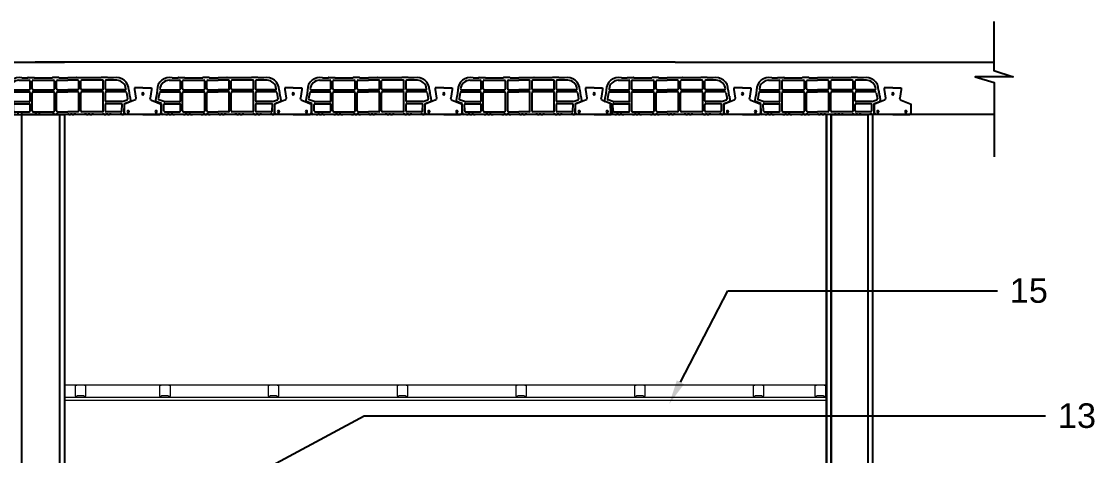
# Model space of a CAD drawing. Header units: metres. Extents: x 198 to 412, y -54 to 17.
# Drawn here: x 262.619 to 266.113, y -23.938 to -22.525 of the extents above; entities that cross this region are included whole.
import ezdxf
from ezdxf import colors
from ezdxf.entities.mleader import LeaderData, LeaderLine
from ezdxf.math import Vec2, Vec3

# ---------------------------------------------------------------- set-up
doc = ezdxf.new("R2010")
doc.units = ezdxf.units.M
doc.header["$LTSCALE"] = 10
for name, color, linetype in [('02', 2, 'Continuous'), ('1_MUROS', 6, 'Continuous'), ('A-MUROS', 6, 'Continuous'), ('A-Revoques', 1, 'Continuous'), ('A-TEXTOS', 2, 'Continuous'), ('Corte t', 2, 'Continuous'), ('Losa rap sapito', 251, 'Continuous'), ('piso', 1, 'Continuous'), ('TM-REVOQUE', 2, 'Continuous')]:
    doc.layers.add(name, color=color, linetype=linetype)
doc.layers.add('A-Cielorraso', color=1, linetype='Continuous', lineweight=5)
doc.styles.add('ARIAL', font='arial.ttf')

# ---------------------------------------------------------------- blocks, each defined once
blk = doc.blocks.new('VIGUETA NUEVA')
at = {"layer": '02'}
for p, q in [((852.3054, 1549.6661), (852.2767, 1549.6661)), ((852.2767, 1549.6661), (852.2767, 1549.6611)), ((852.2767, 1549.6611), (852.2809, 1549.6312)), ((852.3054, 1549.6661), (852.3342, 1549.6661)), ((852.3342, 1549.6611), (852.3299, 1549.6312)), ((852.3342, 1549.6661), (852.3342, 1549.6611)), ((852.2769, 1549.6243), (852.2429, 1549.6111)), ((852.3339, 1549.6243), (852.3679, 1549.6111)), ((852.2429, 1549.5811), (852.2429, 1549.6111)), ((852.2429, 1549.5811), (852.2479, 1549.5761)), ((852.3679, 1549.5811), (852.3629, 1549.5761)), ((852.3679, 1549.5811), (852.3679, 1549.6111)), ((852.3054, 1549.5761), (852.2479, 1549.5761)), ((852.3054, 1549.5761), (852.3629, 1549.5761))]:
    blk.add_line(p, q, dxfattribs=at)
for centre, start, end in [((852.2739, 1549.6307), 294.8533, 4.4381), ((852.3369, 1549.6307), 175.5619, 245.1467)]:
    blk.add_arc(centre, 0.00704, start, end, dxfattribs=at)
blk = doc.blocks.new('VIGUETA NUEVA1')
at = {"layer": 'piso'}
for centre in [(0, -0.02), (-0.0444, -0.0805), (0.0504, -0.0805)]:
    blk.add_circle(centre, 0.00324, dxfattribs=at)
at = {"layer": '1_MUROS'}
blk.add_blockref('VIGUETA NUEVA', (-852.3054, -1549.6661), dxfattribs=at)
blk = doc.blocks.new('Losa rap zapito')
at = {"layer": 'Losa rap sapito'}
for p, q in [((283.7711, -291.7719), (283.8051, -291.7719)), ((283.7813, -291.7641), (283.8003, -291.7641)), ((283.8012, -291.7632), (283.8205, -291.7632)), ((283.808, -291.8006), (283.808, -291.7747)), ((283.8147, -291.8006), (283.8147, -291.7747)), ((283.8176, -291.7719), (283.8844, -291.7719)), ((283.8215, -291.7641), (283.8806, -291.7641)), ((283.9008, -291.7632), (283.8815, -291.7632)), ((283.8873, -291.8006), (283.8873, -291.7747)), ((283.8941, -291.8006), (283.8941, -291.7747)), ((283.897, -291.7719), (283.9304, -291.7719)), ((283.9018, -291.7641), (283.9304, -291.7641)), ((283.959, -291.7641), (283.9304, -291.7641)), ((283.9638, -291.7719), (283.9304, -291.7719)), ((283.9599, -291.7632), (283.9792, -291.7632)), ((283.9667, -291.8006), (283.9667, -291.7747)), ((283.9734, -291.8006), (283.9734, -291.7747)), ((284.0431, -291.7719), (283.9763, -291.7719)), ((284.0393, -291.7641), (283.9802, -291.7641)), ((284.0595, -291.7632), (284.0402, -291.7632)), ((284.046, -291.8006), (284.046, -291.7747)), ((284.0527, -291.8006), (284.0527, -291.7747)), ((284.0896, -291.7719), (284.0556, -291.7719)), ((284.0795, -291.7641), (284.0605, -291.7641)), ((283.7282, -291.8243), (283.7262, -291.8386)), ((283.732, -291.8042), (283.7293, -291.8235)), ((283.7394, -291.8124), (283.7357, -291.8329)), ((283.7422, -291.8103), (283.8051, -291.8103)), ((283.7437, -291.8035), (283.8051, -291.8035)), ((283.7534, -291.8103), (283.8051, -291.8103)), ((283.808, -291.8391), (283.808, -291.8132)), ((283.8147, -291.8721), (283.8147, -291.8132)), ((283.8176, -291.8035), (283.8844, -291.8035)), ((283.8176, -291.8103), (283.8844, -291.8103)), ((283.8873, -291.8721), (283.8873, -291.8132)), ((283.8941, -291.8721), (283.8941, -291.8132)), ((283.897, -291.8035), (283.9304, -291.8035)), ((283.897, -291.8103), (283.9304, -291.8103)), ((283.9638, -291.8035), (283.9304, -291.8035)), ((283.9638, -291.8103), (283.9304, -291.8103)), ((283.9667, -291.8721), (283.9667, -291.8132)), ((283.9734, -291.8721), (283.9734, -291.8132)), ((284.0431, -291.8035), (283.9763, -291.8035)), ((284.0431, -291.8103), (283.9763, -291.8103)), ((284.046, -291.8721), (284.046, -291.8132)), ((284.0527, -291.8391), (284.0527, -291.8132)), ((284.117, -291.8035), (284.0556, -291.8035)), ((284.1186, -291.8103), (284.0556, -291.8103)), ((284.1073, -291.8103), (284.0556, -291.8103)), ((284.1214, -291.8124), (284.125, -291.8329)), ((284.1287, -291.8042), (284.1314, -291.8235)), ((284.1325, -291.8243), (284.1346, -291.8386)), ((283.7459, -291.8484), (283.728, -291.8417)), ((283.7534, -291.842), (283.7376, -291.836)), ((283.7466, -291.8799), (283.7459, -291.8484)), ((283.7534, -291.842), (283.8051, -291.842)), ((283.7542, -291.8721), (283.7536, -291.851)), ((283.7565, -291.8487), (283.8051, -291.8487)), ((283.808, -291.8721), (283.808, -291.8516)), ((284.0527, -291.8721), (284.0527, -291.8516)), ((284.1073, -291.842), (284.0556, -291.842)), ((284.1043, -291.8487), (284.0556, -291.8487)), ((284.1066, -291.8721), (284.1071, -291.851)), ((284.1073, -291.842), (284.1232, -291.836)), ((284.1141, -291.8799), (284.1149, -291.8484)), ((284.1149, -291.8484), (284.1327, -291.8417)), ((283.7541, -291.8836), (283.7504, -291.8836)), ((283.7541, -291.8836), (283.7516, -291.8836)), ((283.7541, -291.8836), (283.7516, -291.8836)), ((283.7541, -291.8836), (283.7541, -291.8827)), ((283.7541, -291.8827), (283.7598, -291.8827)), ((283.7571, -291.8749), (283.8051, -291.8749)), ((283.7598, -291.8836), (283.7598, -291.8827)), ((283.7598, -291.8836), (283.7656, -291.8836)), ((283.7714, -291.8827), (283.7656, -291.8827)), ((283.7656, -291.8836), (283.7656, -291.8827)), ((283.7714, -291.8836), (283.7714, -291.8827)), ((283.7714, -291.8836), (283.7772, -291.8836)), ((283.7772, -291.8836), (283.7772, -291.8827)), ((283.783, -291.8827), (283.7772, -291.8827)), ((283.783, -291.8836), (283.783, -291.8827)), ((283.783, -291.8836), (283.7887, -291.8836)), ((283.7887, -291.8836), (283.7887, -291.8827)), ((283.7887, -291.8827), (283.7945, -291.8827)), ((283.7945, -291.8836), (283.7945, -291.8827)), ((283.8003, -291.8836), (283.7945, -291.8836)), ((283.8003, -291.8827), (283.8061, -291.8827)), ((283.8003, -291.8836), (283.8003, -291.8827)), ((283.8061, -291.8836), (283.8061, -291.8827)), ((283.8119, -291.8836), (283.8061, -291.8836)), ((283.8119, -291.8827), (283.8176, -291.8827)), ((283.8119, -291.8836), (283.8119, -291.8827)), ((283.8119, -291.8827), (283.8176, -291.8827)), ((283.8176, -291.8749), (283.8844, -291.8749)), ((283.8176, -291.8836), (283.8176, -291.8827)), ((283.8176, -291.8836), (283.8234, -291.8836)), ((283.8292, -291.8827), (283.8234, -291.8827)), ((283.8234, -291.8836), (283.8234, -291.8827)), ((283.8292, -291.8836), (283.8292, -291.8827)), ((283.8292, -291.8836), (283.835, -291.8836)), ((283.835, -291.8836), (283.835, -291.8827)), ((283.8408, -291.8827), (283.835, -291.8827)), ((283.8408, -291.8836), (283.8408, -291.8827)), ((283.8408, -291.8836), (283.8465, -291.8836)), ((283.8465, -291.8836), (283.8465, -291.8827)), ((283.8465, -291.8827), (283.8523, -291.8827)), ((283.8523, -291.8836), (283.8523, -291.8827)), ((283.8581, -291.8836), (283.8523, -291.8836)), ((283.8581, -291.8827), (283.8639, -291.8827)), ((283.8581, -291.8836), (283.8581, -291.8827)), ((283.8639, -291.8836), (283.8639, -291.8827)), ((283.8697, -291.8836), (283.8639, -291.8836)), ((283.8697, -291.8827), (283.8755, -291.8827)), ((283.8697, -291.8836), (283.8697, -291.8827)), ((283.8697, -291.8827), (283.8755, -291.8827)), ((283.8755, -291.8836), (283.8755, -291.8827)), ((283.8755, -291.8836), (283.8812, -291.8836)), ((283.887, -291.8827), (283.8812, -291.8827)), ((283.8812, -291.8836), (283.8812, -291.8827)), ((283.887, -291.8836), (283.887, -291.8827)), ((283.887, -291.8836), (283.8928, -291.8836)), ((283.8928, -291.8836), (283.8928, -291.8827)), ((283.8986, -291.8827), (283.8928, -291.8827)), ((283.897, -291.8749), (283.9304, -291.8749)), ((283.8986, -291.8836), (283.8986, -291.8827)), ((283.8986, -291.8836), (283.9044, -291.8836)), ((283.9044, -291.8836), (283.9044, -291.8827)), ((283.9044, -291.8827), (283.9101, -291.8827)), ((283.9101, -291.8836), (283.9101, -291.8827)), ((283.9159, -291.8836), (283.9101, -291.8836)), ((283.9159, -291.8827), (283.9217, -291.8827)), ((283.9159, -291.8836), (283.9159, -291.8827)), ((283.9217, -291.8836), (283.9217, -291.8827)), ((283.9275, -291.8836), (283.9217, -291.8836)), ((283.9275, -291.8836), (283.9275, -291.8827)), ((283.9275, -291.8827), (283.9304, -291.8827)), ((283.9638, -291.8749), (283.9304, -291.8749)), ((283.9333, -291.8827), (283.9304, -291.8827)), ((283.9333, -291.8836), (283.9333, -291.8827)), ((283.9333, -291.8836), (283.939, -291.8836)), ((283.9448, -291.8827), (283.939, -291.8827)), ((283.939, -291.8836), (283.939, -291.8827)), ((283.9448, -291.8836), (283.9448, -291.8827)), ((283.9448, -291.8836), (283.9506, -291.8836)), ((283.9506, -291.8836), (283.9506, -291.8827)), ((283.9564, -291.8827), (283.9506, -291.8827)), ((283.9564, -291.8836), (283.9564, -291.8827)), ((283.9622, -291.8836), (283.9564, -291.8836)), ((283.9622, -291.8836), (283.9622, -291.8827)), ((283.9622, -291.8827), (283.9679, -291.8827)), ((283.9679, -291.8836), (283.9679, -291.8827)), ((283.9737, -291.8836), (283.9679, -291.8836)), ((283.9737, -291.8827), (283.9795, -291.8827)), ((283.9737, -291.8836), (283.9737, -291.8827)), ((284.0431, -291.8749), (283.9763, -291.8749)), ((283.9795, -291.8836), (283.9795, -291.8827)), ((283.9853, -291.8836), (283.9795, -291.8836)), ((283.9911, -291.8827), (283.9853, -291.8827)), ((283.9853, -291.8836), (283.9853, -291.8827)), ((283.9911, -291.8827), (283.9853, -291.8827)), ((283.9911, -291.8836), (283.9911, -291.8827)), ((283.9911, -291.8836), (283.9968, -291.8836)), ((284.0026, -291.8827), (283.9968, -291.8827)), ((283.9968, -291.8836), (283.9968, -291.8827)), ((284.0026, -291.8836), (284.0026, -291.8827)), ((284.0026, -291.8836), (284.0084, -291.8836)), ((284.0084, -291.8836), (284.0084, -291.8827)), ((284.0142, -291.8827), (284.0084, -291.8827)), ((284.0142, -291.8836), (284.0142, -291.8827)), ((284.02, -291.8836), (284.0142, -291.8836)), ((284.02, -291.8836), (284.02, -291.8827)), ((284.02, -291.8827), (284.0258, -291.8827)), ((284.0258, -291.8836), (284.0258, -291.8827)), ((284.0315, -291.8836), (284.0258, -291.8836)), ((284.0315, -291.8827), (284.0373, -291.8827)), ((284.0315, -291.8836), (284.0315, -291.8827)), ((284.0373, -291.8836), (284.0373, -291.8827)), ((284.0431, -291.8836), (284.0373, -291.8836)), ((284.0489, -291.8827), (284.0431, -291.8827)), ((284.0431, -291.8836), (284.0431, -291.8827)), ((284.0489, -291.8827), (284.0431, -291.8827)), ((284.0489, -291.8836), (284.0489, -291.8827)), ((284.0489, -291.8836), (284.0547, -291.8836)), ((284.0604, -291.8827), (284.0547, -291.8827)), ((284.0547, -291.8836), (284.0547, -291.8827)), ((284.1037, -291.8749), (284.0556, -291.8749)), ((284.0604, -291.8836), (284.0604, -291.8827)), ((284.0604, -291.8836), (284.0662, -291.8836)), ((284.0662, -291.8836), (284.0662, -291.8827)), ((284.072, -291.8827), (284.0662, -291.8827)), ((284.072, -291.8836), (284.072, -291.8827)), ((284.0778, -291.8836), (284.072, -291.8836)), ((284.0778, -291.8836), (284.0778, -291.8827)), ((284.0778, -291.8827), (284.0836, -291.8827)), ((284.0836, -291.8836), (284.0836, -291.8827)), ((284.0893, -291.8836), (284.0836, -291.8836)), ((284.0893, -291.8827), (284.0951, -291.8827)), ((284.0893, -291.8836), (284.0893, -291.8827)), ((284.0951, -291.8836), (284.0951, -291.8827)), ((284.1009, -291.8836), (284.0951, -291.8836)), ((284.1009, -291.8836), (284.1009, -291.8827)), ((284.1067, -291.8827), (284.1009, -291.8827)), ((284.1067, -291.8836), (284.1067, -291.8827)), ((284.1067, -291.8836), (284.1092, -291.8836)), ((284.1067, -291.8836), (284.1092, -291.8836)), ((284.1067, -291.8836), (284.1103, -291.8836))]:
    blk.add_line(p, q, dxfattribs=at)
for centre, radius, start, end in [((283.7724, -291.8035), 0.0404, 77.2971, 181.0135), ((283.7724, -291.8035), 0.0317, 92.259, 174.7894), ((283.8012, -291.7641), 0.000963, 90, 180), ((283.8051, -291.7747), 0.00289, 0, 90), ((283.8176, -291.7747), 0.00289, 90, 180), ((283.8205, -291.7641), 0.000963, 0, 90), ((283.8815, -291.7641), 0.000963, 90, 180), ((283.8844, -291.7747), 0.00289, 0, 90), ((283.897, -291.7747), 0.00289, 90, 180), ((283.9008, -291.7641), 0.000963, 0, 90), ((283.9599, -291.7641), 0.000963, 90, 180), ((283.9638, -291.7747), 0.00289, 0, 90), ((283.9763, -291.7747), 0.00289, 90, 180), ((283.9792, -291.7641), 0.000963, 0, 90), ((284.0402, -291.7641), 0.000963, 90, 180), ((284.0431, -291.7747), 0.00289, 0, 90), ((284.0556, -291.7747), 0.00289, 90, 180), ((284.0595, -291.7641), 0.000963, 0, 90), ((284.0883, -291.8035), 0.0404, 358.9865, 102.7029), ((284.0883, -291.8035), 0.0317, 5.2106, 87.741), ((283.7292, -291.8244), 0.000963, 81.8699, 171.8699), ((283.7422, -291.8132), 0.00289, 90, 165.2593), ((283.7437, -291.8006), 0.00289, 180.2316, 270), ((283.8051, -291.8006), 0.00289, 270, 0), ((283.8051, -291.8132), 0.00289, 0, 90), ((283.8176, -291.8006), 0.00289, 180, 270), ((283.8176, -291.8132), 0.00289, 90, 180), ((283.8844, -291.8006), 0.00289, 270, 0), ((283.8844, -291.8132), 0.00289, 0, 90), ((283.897, -291.8006), 0.00289, 180, 270), ((283.897, -291.8132), 0.00289, 90, 180), ((283.9638, -291.8006), 0.00289, 270, 0), ((283.9638, -291.8132), 0.00289, 0, 90), ((283.9763, -291.8006), 0.00289, 180, 270), ((283.9763, -291.8132), 0.00289, 90, 180), ((284.0431, -291.8006), 0.00289, 270, 0), ((284.0431, -291.8132), 0.00289, 0, 90), ((284.0556, -291.8006), 0.00289, 180, 270), ((284.0556, -291.8132), 0.00289, 90, 180), ((284.117, -291.8006), 0.00289, 270, 359.7684), ((284.1186, -291.8132), 0.00289, 14.7407, 90), ((284.1316, -291.8244), 0.000963, 8.1301, 98.1301), ((283.729, -291.839), 0.00289, 171.8699, 249.444), ((283.7386, -291.8333), 0.00289, 171.8699, 249.444), ((283.7565, -291.8516), 0.00289, 90, 168.5947), ((283.8051, -291.8391), 0.00289, 270, 0), ((283.8051, -291.8516), 0.00289, 0, 90), ((284.0556, -291.8391), 0.00289, 180, 270), ((284.0556, -291.8516), 0.00289, 90, 180), ((284.1043, -291.8516), 0.00289, 11.4053, 90), ((284.1222, -291.8333), 0.00289, 290.556, 8.1301), ((284.1317, -291.839), 0.00289, 290.556, 8.1301), ((283.7505, -291.8797), 0.0039, 182.4799, 268.1248), ((283.7571, -291.8721), 0.00289, 180, 271.41), ((283.8051, -291.8721), 0.00289, 270, 0), ((283.8176, -291.8721), 0.00289, 180, 270), ((283.8844, -291.8721), 0.00289, 270, 0), ((283.897, -291.8721), 0.00289, 180, 270), ((283.9638, -291.8721), 0.00289, 270, 0), ((283.9763, -291.8721), 0.00289, 180, 270), ((284.0431, -291.8721), 0.00289, 270, 0), ((284.0556, -291.8721), 0.00289, 180, 270), ((284.1037, -291.8721), 0.00289, 268.59, 0), ((284.1102, -291.8797), 0.0039, 271.8752, 357.5201)]:
    blk.add_arc(centre, radius, start, end, dxfattribs=at)

msp = doc.modelspace()

# ---------------------------------------------------------------- linework, layer by layer
at = {"color": 5}
for p, q in [((261.2979, -22.6577), (262.7593, -22.6577)), ((264.5477, -22.6577), (262.6643, -22.6577)), ((264.7477, -22.6577), (264.5477, -22.6577)), ((264.7477, -22.6577), (265.7851, -22.6577)), ((261.2979, -22.8277), (262.7593, -22.8277)), ((265.7856, -22.8277), (262.6643, -22.8277))]:
    msp.add_line(p, q, dxfattribs=at)
at = {"layer": '02', "color": 3}
msp.add_lwpolyline([(265.7851, -22.525), (265.7851, -22.6843), (265.8475, -22.7051), (265.7243, -22.7051), (265.7856, -22.7237), (265.7856, -22.966)], dxfattribs=at)
at = {"layer": 'A-Cielorraso', "linetype": 'Continuous'}
for p, q in [((262.7643, -23.7077), (265.2402, -23.7077)), ((263.3224, -23.7477), (263.3224, -23.7477)), ((263.3324, -23.7577), (263.3324, -23.7577))]:
    msp.add_line(p, q, dxfattribs=at)
at = {"layer": 'A-Cielorraso', "color": 2, "linetype": 'Continuous'}
for p, q in [((262.7594, -23.7477), (265.2402, -23.7477)), ((262.7594, -23.7577), (265.2402, -23.7577))]:
    msp.add_line(p, q, dxfattribs=at)
at = {"layer": 'A-Cielorraso', "linetype": 'Continuous'}
for points in [[(262.7993, -23.7102), (262.7943, -23.7102), (262.7943, -23.7452), (262.7993, -23.7452), (262.8017, -23.7422), (262.821, -23.7422), (262.8243, -23.7452), (262.8293, -23.7452), (262.8293, -23.7102), (262.8243, -23.7102)], [(263.0741, -23.7102), (263.0691, -23.7102), (263.0691, -23.7452), (263.0741, -23.7452), (263.0764, -23.7422), (263.0958, -23.7422), (263.0991, -23.7452), (263.1041, -23.7452), (263.1041, -23.7102), (263.0991, -23.7102)], [(263.4273, -23.7102), (263.4223, -23.7102), (263.4223, -23.7452), (263.4273, -23.7452), (263.4297, -23.7422), (263.449, -23.7422), (263.4523, -23.7452), (263.4573, -23.7452), (263.4573, -23.7102), (263.4523, -23.7102)], [(263.847, -23.7102), (263.842, -23.7102), (263.842, -23.7452), (263.847, -23.7452), (263.8494, -23.7422), (263.8687, -23.7422), (263.872, -23.7452), (263.877, -23.7452), (263.877, -23.7102), (263.872, -23.7102)], [(264.2335, -23.7102), (264.2285, -23.7102), (264.2285, -23.7452), (264.2335, -23.7452), (264.2359, -23.7422), (264.2552, -23.7422), (264.2585, -23.7452), (264.2635, -23.7452), (264.2635, -23.7102), (264.2585, -23.7102)], [(264.62, -23.7102), (264.615, -23.7102), (264.615, -23.7452), (264.62, -23.7452), (264.6223, -23.7422), (264.6417, -23.7422), (264.645, -23.7452), (264.65, -23.7452), (264.65, -23.7102), (264.645, -23.7102)], [(265.0065, -23.7102), (265.0015, -23.7102), (265.0015, -23.7452), (265.0065, -23.7452), (265.0088, -23.7422), (265.0282, -23.7422), (265.0315, -23.7452), (265.0365, -23.7452), (265.0365, -23.7102), (265.0315, -23.7102)], [(265.2074, -23.7102), (265.2024, -23.7102), (265.2024, -23.7452), (265.2074, -23.7452), (265.2098, -23.7422), (265.2291, -23.7422), (265.2324, -23.7452), (265.2374, -23.7452), (265.2374, -23.7102), (265.2324, -23.7102)]]:
    msp.add_lwpolyline(points, dxfattribs=at)
at = {"layer": 'A-MUROS'}
for p, q in [((262.7443, -26.2277), (262.7443, -22.8277)), ((265.2552, -22.8277), (265.2552, -26.2277))]:
    msp.add_line(p, q, dxfattribs=at)
for points in [[(262.7443, -26.2277), (262.7443, -22.8277), (262.6196, -22.8277), (262.6196, -26.2277), (262.7396, -26.2277)], [(265.2549, -26.2277), (265.2549, -22.8277), (265.3752, -22.8277), (265.3752, -26.2277), (265.2549, -26.2277)]]:
    msp.add_lwpolyline(points, close=True, dxfattribs=at)
at = {"layer": 'A-Revoques'}
for p, q in [((262.7596, -22.8277), (262.7596, -26.2277)), ((265.2402, -22.8277), (265.2402, -26.2277)), ((265.2402, -22.8277), (265.2402, -26.2277)), ((265.3902, -22.8277), (265.3902, -26.2277))]:
    msp.add_line(p, q, dxfattribs=at)
at = {"layer": 'TM-REVOQUE'}
for p, q in [((262.7593, -22.8277), (262.7593, -26.2277)), ((265.2402, -26.1577), (265.2402, -22.8277))]:
    msp.add_line(p, q, dxfattribs=at)
for points in [[(262.7594, -22.8277), (262.7594, -26.1877)], [(262.7596, -22.8277), (262.7596, -26.1877)], [(265.2402, -22.8277), (265.2402, -26.1877)]]:
    msp.add_lwpolyline(points, dxfattribs=at)

# ---------------------------------------------------------------- block references
at = {"layer": 'A-MUROS'}
for p in [(-21.1602, 269.0559), (-20.6708, 269.0559), (-20.1814, 269.0559), (-19.6919, 269.0559), (-19.2087, 269.0559), (-18.7193, 269.0559)]:
    msp.add_blockref('Losa rap zapito', p, dxfattribs=at)
at = {"layer": 'Corte t', "xscale": -0.9559179682510148, "yscale": 0.9559179682510148, "zscale": 0.9559179682510148}
for p in [(263.015, -22.7416), (263.5044, -22.7416), (263.9939, -22.7416), (264.4833, -22.7416), (264.9665, -22.7416), (265.4559, -22.7416)]:
    msp.add_blockref('VIGUETA NUEVA1', p, dxfattribs=at)

# ---------------------------------------------------------------- leaders
at = {"layer": 'A-TEXTOS'}
ml = msp.add_multileader_mtext('Standard', dxfattribs=at)
ml.set_content('15', color=256, style='ARIAL')
ml.set_leader_properties(color=1)
ml.build(insert=Vec2(0, 0))
ml.multileader.update_dxf_attribs({"has_text_frame": 1, "arrow_head_size": 0.08, "scale": 0.02})
ctx = ml.context
ctx.base_point, ctx.scale, ctx.char_height, ctx.arrow_head_size, ctx.landing_gap_size, ctx.plane_origin = Vec3(265.7966, -23.4015, 0), 0.02, 0.08, 0.08, 0.04, Vec3(264.4723, -23.4015, 0)
notes = []
notes.append((ctx, [(0, (1, 1, 0), (264.9192, -23.4015, 0), (1, 0), 0.8774, [(0, [(264.7277, -23.7707, 0)], 0, [])])]))
ctx.mtext.insert, ctx.mtext.flow_direction = Vec3(265.8366, -23.3609, 0), 5
ml = msp.add_multileader_mtext('Standard', dxfattribs=at)
ml.set_content('13', color=256, style='ARIAL')
ml.set_leader_properties(color=1)
ml.build(insert=Vec2(0, 0))
ml.multileader.update_dxf_attribs({"has_text_frame": 1, "arrow_head_size": 0.08, "scale": 0.02})
ctx = ml.context
ctx.base_point, ctx.scale, ctx.char_height, ctx.arrow_head_size, ctx.landing_gap_size, ctx.plane_origin = Vec3(265.9533, -23.8089, 0), 0.02, 0.08, 0.08, 0.04, Vec3(264.6859, -23.8089, 0)
notes.append((ctx, [(0, (1, 1, 0), (263.7346, -23.8089, 0), (1, 0), 2.2187, [(0, [(263.2915, -24.0477, 0)], 0, [])])]))
ctx.mtext.insert, ctx.mtext.width, ctx.mtext.flow_direction = Vec3(265.9933, -23.7681, 0), 0.029468, 5
for ctx, leaders in notes:
    for number, flags, end, landing, length, lines in leaders:
        leader = LeaderData()
        leader.index, (leader.has_last_leader_line, leader.has_dogleg_vector, leader.attachment_direction) = number, flags
        leader.last_leader_point, leader.dogleg_vector, leader.dogleg_length = Vec3(end), Vec3(landing), length
        for number, points, colour, breaks in lines:
            line = LeaderLine()
            line.index, line.vertices, line.color, line.breaks = number, Vec3.list(points), colors.encode_raw_color(colour), breaks
            leader.lines.append(line)
        ctx.leaders.append(leader)

doc.saveas('drawing.dxf')
